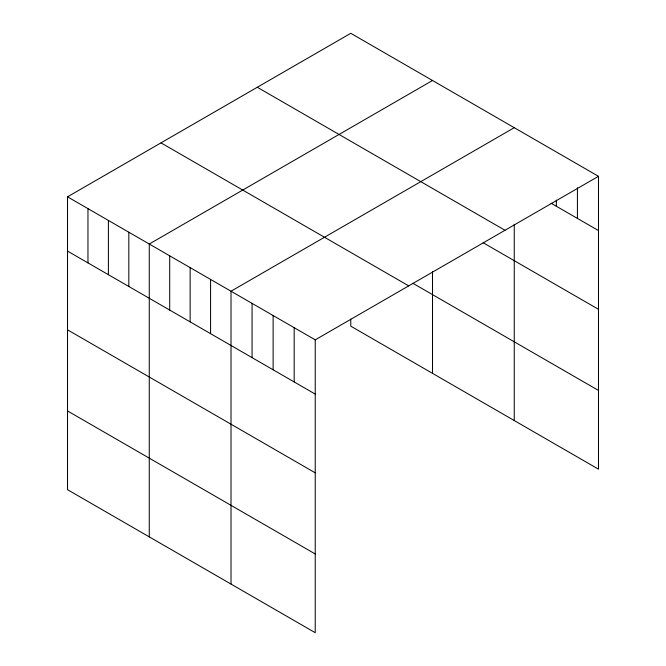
<?xml version="1.0" encoding="UTF-8"?>
<svg xmlns="http://www.w3.org/2000/svg" width="666" height="666" viewBox="0 0 666 666"><rect width="100%" height="100%" fill="white"/><g stroke="black" fill="none" stroke-linecap="round" stroke-linejoin="round"><path stroke-width="1" d="M598.476 176.315L315.234 339.843L315.234 632.7L67.524 489.685L67.524 196.828L350.766 33.3L598.476 176.315L598.476 469.172L350.766 326.157L350.766 319.097M432.509 80.494L149.267 244.022L149.267 536.879M514.252 127.689L231.01 291.217L231.01 584.074M551.098 203.222L598.476 230.569M257.292 87.263L505.003 230.278M483.158 242.732L598.476 309.307M412.962 283.333L598.476 390.434M160.997 142.865L408.708 285.88M67.524 196.828L315.234 339.843M67.524 251.09L315.234 394.097M67.524 329.828L315.234 472.835M67.524 410.947L315.234 553.962M577.422 187.704L577.422 218.415M556.368 200.116L556.368 206.26M514.252 224.342L514.252 420.546M432.509 271.736L432.509 373.351M294.181 327.68L294.181 381.943M273.127 315.526L273.127 369.788M252.073 303.371L252.073 357.634M210.581 279.42L210.581 333.674M190.143 267.615L190.143 321.878M169.705 255.819L169.705 310.081M128.829 232.226L128.829 286.48M108.4 220.421L108.4 274.683M87.962 208.625L87.962 262.887"/></g></svg>
